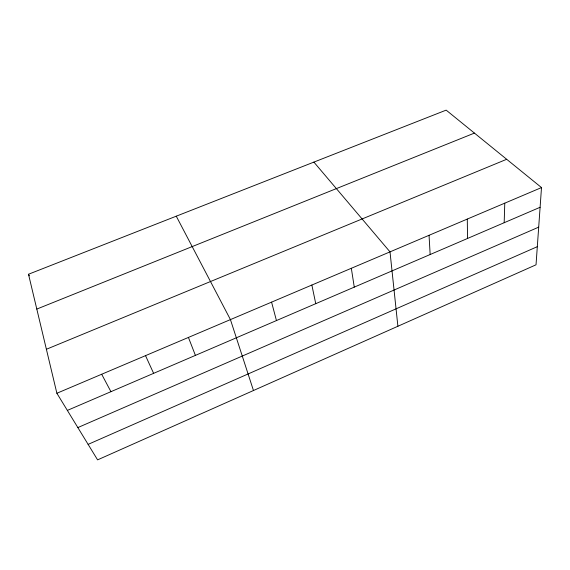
<?xml version="1.0" encoding="UTF-8"?>
<svg xmlns="http://www.w3.org/2000/svg" width="570" height="570" viewBox="0 0 570 570"><rect width="100%" height="100%" fill="white"/><g stroke="black" fill="none" stroke-linecap="round" stroke-linejoin="round"><path stroke-width="0.85" d="M504.179 222.72L504.771 203.162M541.5 187.573L536.028 264.801L97.591 459.869L56.879 393.264L28.5 274.248L446.16 110.131L541.5 187.573L56.879 393.264M88.122 444.372L537.311 246.675M77.855 427.578L538.7 227.138M67.36 410.407L540.103 207.281M46.391 349.267L506.68 159.287M36.808 309.075L474.432 133.095M313.892 162.101L390.008 251.876L397.896 326.261M28.5 274.248L29.355 275.787M101.681 374.248L110.943 391.676M176.265 216.187L230.437 319.599L253.465 390.521M145.521 355.644L153.622 373.343M188.428 337.433L195.41 355.388M271.577 302.143L276.45 320.568M311.861 285.043L315.752 303.682M351.334 268.292L354.269 287.13M429.046 235.303L430.158 254.519M467.293 219.072L467.535 238.46"/></g></svg>
